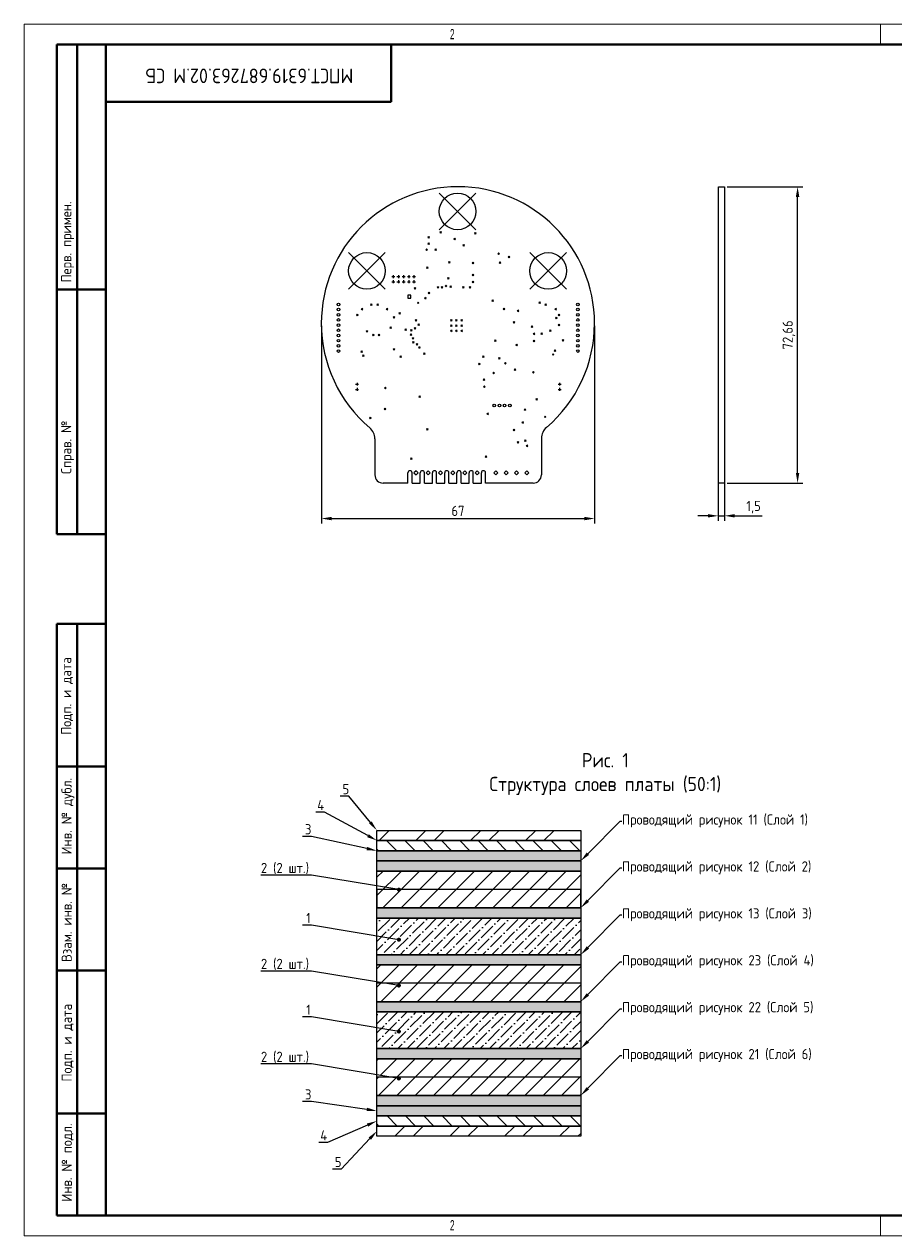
# Model space of a CAD drawing. Extents: x 225 to 645, y -167 to 130.
# Drawn here: x 225.2 to 439, y -166.8 to 130.2 of the extents above; entities that cross this region are included whole.
import ezdxf
from ezdxf import colors
from ezdxf.entities.mleader import LeaderData, LeaderLine
from ezdxf.math import Vec2, Vec3

# ---------------------------------------------------------------- set-up
doc = ezdxf.new("R2010")
doc.units = 0
doc.layers.get('0').update_dxf_attribs({"linetype": 'CONTINUOUS'})
doc.layers.get('Defpoints').update_dxf_attribs({"linetype": 'CONTINUOUS'})
doc.layers.add('BLACK', color=7, linetype='CONTINUOUS')
doc.layers.add('ОСНОВНОЙ', color=7, linetype='CONTINUOUS', lineweight=25)
doc.styles.add('SLDTEXTSTYLE2', font='TXT', dxfattribs={"width": 0.605})
doc.styles.add('СПДС', font='isocpeur.ttf', dxfattribs={"width": 0.9})
doc.dimstyles.new('ISO-25', dxfattribs={"dimtxt": 2.5, "dimasz": 2.5, "dimexe": 1.25, "dimexo": 0.625, "dimtad": 1, "dimtxsty": 'Standard', "dimcen": 2.5, "dimadec": 0, "dimazin": 0, "dimtfac": 1, "dimtmove": 0, "dimatfit": 3, "dimfxl": 1, "dimarcsym": 0})
pattern_1 = [(315, (-77.4648, -131.8693), (2.245064, 2.245064), [])]

# ---------------------------------------------------------------- blocks, each defined once
blk = doc.blocks.new('_Dot')
at = {"color": 0, "linetype": 'ByBlock', "lineweight": -2}
blk.add_line((-0.5, 0), (-1, 0), dxfattribs=at)
at = {"color": 0, "linetype": 'ByBlock', "const_width": 0.5}
blk.add_lwpolyline([(-0.25, 0, 1), (0.25, 0, 1)], format="xyb", close=True, dxfattribs=at)
blk = doc.blocks.new('*D1')
at = {"color": 0, "linetype": 'Continuous', "lineweight": -2, "transparency": 16777216}
for p, q in [((395.46, 21.21), (395.46, 8.44)), ((396.96, 21.21), (396.96, 8.44)), ((392.96, 9.69), (390.46, 9.69)), ((395.46, 9.69), (396.96, 9.69)), ((399.46, 9.69), (406.25, 9.69))]:
    blk.add_line(p, q, dxfattribs=at)
at = {"color": 0, "linetype": 'Continuous', "transparency": 16777216}
for points in [[(392.96, 10.11), (392.96, 9.28), (395.46, 9.69)], [(399.46, 10.11), (399.46, 9.28), (396.96, 9.69)]]:
    blk.add_solid(points, dxfattribs=at)
at = {"layer": 'Defpoints', "color": 0, "linetype": 'Continuous', "transparency": 16777216}
for p in [(395.46, 21.84), (396.96, 21.84), (396.96, 9.69)]:
    blk.add_point(p, dxfattribs=at)
at = {"color": 0, "linetype": 'Continuous', "transparency": 16777216, "insert": (404.11, 11.82), "char_height": 2.5, "attachment_point": 5, "style": 'СПДС'}
blk.add_mtext('1,5', dxfattribs=at)
blk = doc.blocks.new('*D2')
at = {"color": 0, "linetype": 'Continuous', "lineweight": -2, "transparency": 16777216}
for p, q in [((397.59, 90.37), (416.15, 90.37)), ((414.9, 20.21), (414.9, 87.87)), ((397.59, 17.71), (416.15, 17.71))]:
    blk.add_line(p, q, dxfattribs=at)
at = {"color": 0, "linetype": 'Continuous', "transparency": 16777216}
for points in [[(414.48, 87.87), (415.32, 87.87), (414.9, 90.37)], [(414.48, 20.21), (415.32, 20.21), (414.9, 17.71)]]:
    blk.add_solid(points, dxfattribs=at)
at = {"layer": 'Defpoints', "color": 0, "linetype": 'Continuous', "transparency": 16777216}
for p in [(396.96, 90.37), (414.9, 90.37), (396.96, 17.71)]:
    blk.add_point(p, dxfattribs=at)
at = {"color": 0, "linetype": 'Continuous', "transparency": 16777216, "insert": (412.77, 54.04), "char_height": 2.5, "attachment_point": 5, "rotation": 90, "style": 'СПДС'}
blk.add_mtext('72,66', dxfattribs=at)
blk = doc.blocks.new('*D3')
at = {"color": 0, "linetype": 'Continuous', "lineweight": -2, "transparency": 16777216}
for p, q in [((298.1, 56.24), (298.1, 7.77)), ((365.1, 56.24), (365.1, 7.77)), ((300.6, 9.02), (362.6, 9.02))]:
    blk.add_line(p, q, dxfattribs=at)
at = {"color": 0, "linetype": 'Continuous', "transparency": 16777216}
for points in [[(300.6, 9.44), (300.6, 8.6), (298.1, 9.02)], [(362.6, 9.44), (362.6, 8.6), (365.1, 9.02)]]:
    blk.add_solid(points, dxfattribs=at)
at = {"layer": 'Defpoints', "color": 0, "linetype": 'Continuous', "transparency": 16777216}
for p in [(298.1, 56.87), (365.1, 56.87), (365.1, 9.02)]:
    blk.add_point(p, dxfattribs=at)
at = {"color": 0, "linetype": 'Continuous', "transparency": 16777216, "insert": (331.6, 10.9), "char_height": 2.5, "attachment_point": 5, "style": 'СПДС'}
blk.add_mtext('67', dxfattribs=at)

msp = doc.modelspace()

# ---------------------------------------------------------------- hatches: boundary and pattern name
at = {"linetype": 'Continuous'}
h = msp.add_hatch(dxfattribs=at)
h.set_pattern_fill('ANSI32', color=256)
h.set_pattern_definition([(45, (-77.465, -131.869), (-6.7352, 6.7352), []), (45, (-72.975, -131.869), (-6.7352, 6.7352), [])])
h.paths.add_polyline_path([(361.716, -67.411), (311.716, -67.411), (311.716, -69.911), (361.716, -69.911)])
h.paths.add_polyline_path([(361.716, -139.911), (311.716, -139.911), (311.716, -142.411), (361.716, -142.411)])
h = msp.add_hatch(dxfattribs=at)
h.set_pattern_fill('ANSI31', color=256, angle=270)
h.set_pattern_definition(pattern_1)
h.paths.add_polyline_path([(361.716, -69.911), (311.716, -69.911), (311.716, -72.411), (361.716, -72.411)])
h = msp.add_hatch(dxfattribs=at)
h.set_pattern_fill('AR-CONC', color=256, scale=0.01, angle=270)
h.set_pattern_definition([(320, (-77.4648, -131.8693), (-0.159391, -1.8218467), [0.1905, -2.0955]), (265, (-77.4648, -131.8693), (1.9105685, 0.352434), [0.1524, -1.676406]), (10.45144, (-77.4781, -132.0211), (1.7511775, -1.4694125), [0.1619, -1.7809024]), (316.1842, (-76.9568, -131.8693), (-0.420423, -2.71079), [0.28575, -3.14325]), (6.63556, (-76.9918, -132.0952), (2.474261, -2.374041), [0.24285, -2.671356]), (261.18415, (-76.9568, -131.8693), (2.474261, -2.374041), [0.2286, -2.514597]), (291, (-77.0838, -132.1233), (-1.022652, -1.516144), [0.1905, -2.0955]), (236, (-77.0838, -132.1233), (1.84188, -0.61802), [0.1524, -1.6764]), (341.45144, (-77.169, -132.2496), (0.819228, -2.134164), [0.1619, -1.780899]), (307.5, (-77.4648, -131.8693), (0.8455504, -0.030886), [0, -1.65608, 0, -1.7018, 0, -1.68275]), (277.5, (-77.4648, -131.8693), (1.0018057, -0.6681966), [0, -0.97028, 0, -1.61798, 0, -0.64135]), (237.5, (-77.4648, -131.30285), (-0.0572874, -1.355906), [0, -0.635, 0, -1.9812, 0, -2.6289]), (227.5, (-77.4648, -131.0489), (0.254265, -1.4812918), [0, -0.8255, 0, -1.31572, 0, -1.8669])])
h.paths.add_polyline_path([(311.716, -134.911), (311.716, -137.411), (361.716, -137.411), (361.716, -134.911)])
h.paths.add_polyline_path([(311.716, -72.411), (311.716, -74.911), (361.716, -74.911), (361.716, -72.411)])
h = msp.add_hatch(color=256, dxfattribs=at)
h.dxf.hatch_style = 1
h.paths.add_polyline_path([(361.716, -74.911), (311.716, -74.911), (311.716, -77.411), (361.716, -77.411)])
h.paths.add_polyline_path([(361.716, -86.411), (311.716, -86.411), (311.716, -88.911), (361.716, -88.911)])
h.paths.add_polyline_path([(361.716, -97.911), (311.716, -97.911), (311.716, -100.411), (361.716, -100.411)])
h.paths.add_polyline_path([(361.716, -109.411), (311.716, -109.411), (311.716, -111.911), (361.716, -111.911)])
h.paths.add_polyline_path([(361.716, -120.911), (311.716, -120.911), (311.716, -123.411), (361.716, -123.411)])
h.paths.add_polyline_path([(361.716, -132.411), (311.716, -132.411), (311.716, -134.911), (361.716, -134.911)])
h = msp.add_hatch(dxfattribs=at)
h.set_pattern_fill('ANSI31', color=256)
h.paths.add_polyline_path([(361.716, -77.411), (311.716, -77.411), (311.716, -81.911), (361.716, -81.911)])
h.paths.add_polyline_path([(361.716, -81.911), (311.716, -81.911), (311.716, -86.411), (361.716, -86.411)])
h.paths.add_polyline_path([(361.716, -100.411), (311.716, -100.411), (311.716, -104.562), (313.82, -104.911), (361.716, -104.911)])
h.paths.add_polyline_path([(361.716, -104.911), (313.82, -104.911), (311.716, -104.911), (311.716, -109.411), (361.716, -109.411)])
h.paths.add_polyline_path([(361.716, -123.411), (311.716, -123.411), (311.716, -127.341), (315.149, -127.911), (361.716, -127.911)])
h.paths.add_polyline_path([(361.716, -127.911), (315.149, -127.911), (311.716, -127.911), (311.716, -132.411), (361.716, -132.411)])
h = msp.add_hatch(dxfattribs=at)
h.set_pattern_fill('ANSI36', color=256, scale=0.5)
h.paths.add_polyline_path([(361.716, -88.911), (311.716, -88.911), (311.716, -97.911), (361.716, -97.911)])
h.paths.add_polyline_path([(361.716, -111.911), (311.716, -111.911), (311.716, -120.911), (361.716, -120.911)])
h = msp.add_hatch(dxfattribs=at)
h.set_pattern_fill('ANSI31', color=256, angle=270)
h.set_pattern_definition(pattern_1)
h.paths.add_polyline_path([(311.716, -137.411), (311.716, -139.911), (361.716, -139.911), (361.716, -137.411)])

# ---------------------------------------------------------------- linework, layer by layer
at = {"color": 7, "linetype": 'Continuous', "lineweight": 18}
for p, q in [((225.233, 130.201), (645.233, 130.201)), ((225.233, 130.201), (225.233, -166.799)), ((225.233, -166.799), (645.233, -166.799))]:
    msp.add_line(p, q, dxfattribs=at)
at = {"color": 7, "linetype": 'Continuous', "lineweight": 50}
for p, q in [((233.233, 5.201), (233.233, 125.201)), ((245.233, 125.201), (233.233, 125.201)), ((233.233, 5.201), (233.233, 125.201)), ((238.233, 5.201), (238.233, 125.201)), ((238.233, 5.201), (238.233, 125.201)), ((245.233, 125.201), (245.233, -161.799)), ((640.233, 125.201), (245.233, 125.201)), ((245.233, 125.201), (245.233, -161.799)), ((315.233, 111.201), (315.233, 125.201)), ((245.233, 111.201), (315.233, 111.201)), ((233.233, 65.201), (245.233, 65.201)), ((233.233, 5.201), (245.233, 5.201)), ((233.233, -161.799), (233.233, -16.799)), ((233.233, -16.799), (245.233, -16.799)), ((238.233, -161.799), (238.233, -16.799)), ((245.233, -51.799), (233.233, -51.799)), ((245.233, -76.799), (233.233, -76.799)), ((245.233, -101.799), (233.233, -101.799)), ((233.233, -136.799), (245.233, -136.799)), ((233.233, -161.799), (245.233, -161.799)), ((245.233, -161.799), (640.233, -161.799))]:
    msp.add_line(p, q, dxfattribs=at)
at = {"color": 7, "linetype": 'Continuous', "lineweight": 25}
msp.add_line((245.233, 65.201), (233.233, 65.201), dxfattribs=at)
at = {"linetype": 'Continuous'}
for points in [[(395.464, 90.367), (396.964, 90.367), (396.964, 17.705), (395.464, 17.705)], [(311.716, -67.411), (361.716, -67.411), (361.716, -142.411), (311.716, -142.411)], [(311.716, -67.411), (361.716, -67.411), (361.716, -69.911), (311.716, -69.911)], [(311.716, -69.911), (361.716, -69.911), (361.716, -72.411), (311.716, -72.411)], [(311.716, -72.411), (361.716, -72.411), (361.716, -74.911), (311.716, -74.911)], [(311.716, -74.911), (361.716, -74.911), (361.716, -77.411), (311.716, -77.411)], [(311.716, -77.411), (361.716, -77.411), (361.716, -86.411), (311.716, -86.411)], [(311.716, -86.411), (361.716, -86.411), (361.716, -81.911), (311.716, -81.911)], [(311.716, -86.411), (361.716, -86.411), (361.716, -88.911), (311.716, -88.911)], [(311.716, -88.911), (361.716, -88.911), (361.716, -97.911), (311.716, -97.911)], [(311.716, -97.911), (361.716, -97.911), (361.716, -100.411), (311.716, -100.411)], [(311.716, -100.411), (361.716, -100.411), (361.716, -109.411), (311.716, -109.411)], [(311.716, -100.411), (361.716, -100.411), (361.716, -104.911), (311.716, -104.911)], [(311.716, -109.411), (361.716, -109.411), (361.716, -111.911), (311.716, -111.911)], [(311.716, -111.911), (361.716, -111.911), (361.716, -120.911), (311.716, -120.911)], [(311.716, -120.911), (361.716, -120.911), (361.716, -123.411), (311.716, -123.411)], [(311.716, -123.411), (361.716, -123.411), (361.716, -132.411), (311.716, -132.411)], [(311.716, -123.411), (361.716, -123.411), (361.716, -127.911), (311.716, -127.911)], [(311.716, -132.411), (361.716, -132.411), (361.716, -134.911), (311.716, -134.911)], [(311.716, -134.911), (361.716, -134.911), (361.716, -137.411), (311.716, -137.411)], [(311.716, -137.411), (361.716, -137.411), (361.716, -139.911), (311.716, -139.911)], [(311.716, -139.911), (361.716, -139.911), (361.716, -142.411), (311.716, -142.411)]]:
    msp.add_lwpolyline(points, close=True, dxfattribs=at)
at = {"layer": 'BLACK', "linetype": 'Continuous'}
for p, q in [((327.013, 88.823), (336.013, 79.823)), ((336.013, 88.823), (327.013, 79.823)), ((324.196, 78.141), (324.596, 77.741)), ((324.596, 78.141), (324.196, 77.741)), ((327.196, 79.391), (327.596, 78.991)), ((327.596, 79.391), (327.196, 78.991)), ((330.581, 77.776), (330.981, 77.376)), ((330.981, 77.776), (330.581, 77.376)), ((335.696, 79.141), (336.096, 78.741)), ((336.096, 79.141), (335.696, 78.741)), ((323.696, 75.141), (324.096, 74.741)), ((324.096, 75.141), (323.696, 74.741)), ((324.196, 76.641), (324.596, 76.241)), ((324.596, 76.641), (324.196, 76.241)), ((325.921, 75.123), (326.321, 74.723)), ((326.321, 75.123), (325.921, 74.723)), ((332.811, 76.198), (333.211, 75.798)), ((333.211, 76.198), (332.811, 75.798)), ((304.788, 74.218), (313.788, 65.218)), ((313.788, 74.218), (304.788, 65.218)), ((329.266, 72.007), (329.666, 71.607)), ((329.666, 72.007), (329.266, 71.607)), ((335.108, 71.879), (335.508, 71.479)), ((335.508, 71.879), (335.108, 71.479)), ((341.346, 74.141), (341.746, 73.741)), ((341.746, 74.141), (341.346, 73.741)), ((341.746, 71.941), (342.146, 71.541)), ((342.146, 71.941), (341.746, 71.541)), ((343.946, 73.341), (344.346, 72.941)), ((344.346, 73.341), (343.946, 72.941)), ((349.238, 74.218), (358.238, 65.218)), ((358.238, 74.218), (349.238, 65.218)), ((315.386, 68.341), (316.086, 68.341)), ((315.736, 68.691), (315.736, 67.991)), ((316.656, 68.341), (317.356, 68.341)), ((317.006, 68.691), (317.006, 67.991)), ((317.926, 68.341), (318.626, 68.341)), ((318.276, 68.691), (318.276, 67.991)), ((319.196, 68.341), (319.896, 68.341)), ((319.546, 68.691), (319.546, 67.991)), ((320.466, 68.341), (321.166, 68.341)), ((320.816, 68.691), (320.816, 67.991)), ((323.932, 70.737), (324.332, 70.337)), ((324.332, 70.737), (323.932, 70.337)), ((335.108, 68.959), (335.508, 68.559)), ((335.508, 68.959), (335.108, 68.559)), ((315.386, 67.071), (316.086, 67.071)), ((315.736, 67.421), (315.736, 66.721)), ((316.656, 67.071), (317.356, 67.071)), ((317.006, 67.421), (317.006, 66.721)), ((317.926, 67.071), (318.626, 67.071)), ((318.276, 67.421), (318.276, 66.721)), ((319.196, 67.071), (319.896, 67.071)), ((319.546, 67.421), (319.546, 66.721)), ((320.466, 67.071), (321.166, 67.071)), ((320.816, 67.421), (320.816, 66.721)), ((320.884, 65.657), (321.284, 65.257)), ((321.284, 65.657), (320.884, 65.257)), ((326.472, 65.911), (326.872, 65.511)), ((326.872, 65.911), (326.472, 65.511)), ((327.488, 65.911), (327.888, 65.511)), ((327.888, 65.911), (327.488, 65.511)), ((328.437, 66.228), (328.837, 65.828)), ((328.837, 66.228), (328.437, 65.828)), ((329.012, 68.121), (329.412, 67.721)), ((329.412, 68.121), (329.012, 67.721)), ((329.647, 66.038), (330.047, 65.638)), ((330.047, 66.038), (329.647, 65.638)), ((332.695, 65.911), (333.095, 65.511)), ((333.095, 65.911), (332.695, 65.511)), ((334.346, 65.911), (334.746, 65.511)), ((334.746, 65.911), (334.346, 65.511)), ((335.108, 67.181), (335.508, 66.781)), ((335.508, 67.181), (335.108, 66.781)), ((320.041, 63.779), (319.334, 63.779)), ((319.334, 63.779), (319.334, 63.072)), ((319.334, 63.072), (320.041, 63.072)), ((320.041, 63.072), (320.041, 63.779)), ((323.385, 63.244), (323.785, 62.844)), ((323.785, 63.244), (323.385, 62.844)), ((324.313, 64.514), (324.713, 64.114)), ((324.713, 64.514), (324.313, 64.114)), ((339.934, 62.609), (340.334, 62.209)), ((340.334, 62.609), (339.934, 62.209)), ((307.859, 60.554), (308.259, 60.154)), ((308.259, 60.554), (307.859, 60.154)), ((310.196, 61.641), (310.596, 61.241)), ((310.596, 61.641), (310.196, 61.241)), ((311.696, 61.641), (312.096, 61.241)), ((312.096, 61.641), (311.696, 61.241)), ((314.034, 60.554), (314.434, 60.154)), ((314.434, 60.554), (314.034, 60.154)), ((317.146, 59.541), (317.546, 59.141)), ((317.546, 59.541), (317.146, 59.141)), ((321.646, 62.101), (322.046, 61.701)), ((322.046, 62.101), (321.646, 61.701)), ((342.728, 60.577), (343.128, 60.177)), ((343.128, 60.577), (342.728, 60.177)), ((346.146, 60.141), (346.546, 59.741)), ((346.546, 60.141), (346.146, 59.741)), ((351.446, 62.141), (351.846, 61.741)), ((351.846, 62.141), (351.446, 61.741)), ((352.946, 61.641), (353.346, 61.241)), ((353.346, 61.641), (352.946, 61.241)), ((355.359, 60.554), (355.759, 60.154)), ((355.759, 60.554), (355.359, 60.154)), ((306.696, 59.141), (307.096, 58.741)), ((307.096, 59.141), (306.696, 58.741)), ((315.746, 58.541), (316.146, 58.141)), ((316.146, 58.541), (315.746, 58.141)), ((321.138, 57.783), (321.538, 57.383)), ((321.538, 57.783), (321.138, 57.383)), ((321.773, 56.767), (322.173, 56.367)), ((322.173, 56.767), (321.773, 56.367)), ((329.774, 57.783), (330.174, 57.383)), ((330.174, 57.783), (329.774, 57.383)), ((329.774, 56.513), (330.174, 56.113)), ((330.174, 56.513), (329.774, 56.113)), ((331.044, 57.783), (331.444, 57.383)), ((331.444, 57.783), (331.044, 57.383)), ((331.044, 56.513), (331.444, 56.113)), ((331.444, 56.513), (331.044, 56.113)), ((332.314, 57.783), (332.714, 57.383)), ((332.714, 57.783), (332.314, 57.383)), ((332.314, 56.513), (332.714, 56.113)), ((332.714, 56.513), (332.314, 56.113)), ((345.146, 57.341), (345.546, 56.941)), ((345.546, 57.341), (345.146, 56.941)), ((355.533, 58.393), (355.933, 57.993)), ((355.933, 58.393), (355.533, 57.993)), ((356.196, 59.141), (356.596, 58.741)), ((356.596, 59.141), (356.196, 58.741)), ((356.196, 56.641), (356.596, 56.241)), ((356.596, 56.641), (356.196, 56.241)), ((309.061, 55.141), (309.461, 54.741)), ((309.461, 55.141), (309.061, 54.741)), ((310.646, 54.241), (311.046, 53.841)), ((311.046, 54.241), (310.646, 53.841)), ((312.009, 54.204), (312.409, 53.804)), ((312.409, 54.204), (312.009, 53.804)), ((314.876, 56.011), (315.276, 55.611)), ((315.276, 56.011), (314.876, 55.611)), ((318.546, 55.541), (318.946, 55.141)), ((318.946, 55.541), (318.546, 55.141)), ((319.879, 54.269), (320.279, 53.869)), ((320.279, 54.269), (319.879, 53.869)), ((319.946, 55.341), (320.346, 54.941)), ((320.346, 55.341), (319.946, 54.941)), ((320.839, 55.833), (321.239, 55.433)), ((321.239, 55.833), (320.839, 55.433)), ((329.774, 55.243), (330.174, 54.843)), ((330.174, 55.243), (329.774, 54.843)), ((331.044, 55.243), (331.444, 54.843)), ((331.444, 55.243), (331.044, 54.843)), ((332.314, 55.243), (332.714, 54.843)), ((332.714, 55.243), (332.314, 54.843)), ((349.586, 56.259), (349.986, 55.859)), ((349.986, 56.259), (349.586, 55.859)), ((350.084, 54.504), (350.484, 54.104)), ((350.484, 54.504), (350.084, 54.104)), ((351.915, 54.549), (352.315, 54.149)), ((352.315, 54.549), (351.915, 54.149)), ((354.081, 55.256), (354.481, 54.856)), ((354.481, 55.256), (354.081, 54.856)), ((315.677, 50.671), (316.077, 50.271)), ((316.077, 50.671), (315.677, 50.271)), ((320.342, 53.382), (320.742, 52.982)), ((320.742, 53.382), (320.342, 52.982)), ((320.452, 52.389), (320.852, 51.989)), ((320.852, 52.389), (320.452, 51.989)), ((321.346, 51.941), (321.746, 51.541)), ((321.746, 51.941), (321.346, 51.541)), ((321.96, 51.151), (322.36, 50.751)), ((322.36, 51.151), (321.96, 50.751)), ((340.571, 52.854), (340.971, 52.454)), ((340.971, 52.854), (340.571, 52.454)), ((345.811, 51.756), (346.211, 51.356)), ((346.211, 51.756), (345.811, 51.356)), ((350.084, 52.779), (350.484, 52.379)), ((350.484, 52.779), (350.084, 52.379)), ((357.196, 52.891), (357.596, 52.491)), ((357.596, 52.891), (357.196, 52.491)), ((307.791, 50.141), (308.191, 49.741)), ((308.191, 50.141), (307.791, 49.741)), ((308.196, 49.141), (308.596, 48.741)), ((308.596, 49.141), (308.196, 48.741)), ((317.328, 48.893), (317.728, 48.493)), ((317.728, 48.893), (317.328, 48.493)), ((323.17, 49.655), (323.57, 49.255)), ((323.57, 49.655), (323.17, 49.255)), ((337.648, 48.893), (338.048, 48.493)), ((338.048, 48.893), (337.648, 48.493)), ((341.585, 48.512), (341.985, 48.112)), ((341.985, 48.512), (341.585, 48.112)), ((354.754, 49.434), (355.154, 49.034)), ((355.154, 49.434), (354.754, 49.034)), ((355.196, 50.391), (355.596, 49.991)), ((355.596, 50.391), (355.196, 49.991)), ((336.632, 47.115), (337.032, 46.715)), ((337.032, 47.115), (336.632, 46.715)), ((340.123, 44.891), (340.523, 44.491)), ((340.523, 44.891), (340.123, 44.491)), ((342.982, 47.242), (343.382, 46.842)), ((343.382, 47.242), (342.982, 46.842)), ((345.361, 45.684), (345.761, 45.284)), ((345.761, 45.684), (345.361, 45.284)), ((349.856, 45.051), (350.256, 44.651)), ((350.256, 45.051), (349.856, 44.651)), ((306.51, 41.962), (307.21, 41.962)), ((306.86, 42.312), (306.86, 41.612)), ((337.809, 43.254), (338.209, 42.854)), ((338.209, 43.254), (337.809, 42.854)), ((356.183, 41.962), (356.883, 41.962)), ((356.533, 42.312), (356.533, 41.612)), ((306.51, 40.692), (307.21, 40.692)), ((306.86, 41.042), (306.86, 40.342)), ((313.552, 41.239), (313.952, 40.839)), ((313.952, 41.239), (313.552, 40.839)), ((322.027, 39.114), (322.427, 38.714)), ((322.427, 39.114), (322.027, 38.714)), ((337.834, 41.529), (338.234, 41.129)), ((338.234, 41.529), (337.834, 41.129)), ((356.183, 40.692), (356.883, 40.692)), ((356.533, 41.042), (356.533, 40.342)), ((313.518, 36.069), (313.918, 35.669)), ((313.918, 36.069), (313.518, 35.669)), ((347.808, 35.939), (348.208, 35.539)), ((348.208, 35.939), (347.808, 35.539)), ((350.729, 38.479), (351.129, 38.079)), ((351.129, 38.479), (350.729, 38.079)), ((309.946, 33.891), (310.346, 33.491)), ((310.346, 33.891), (309.946, 33.491)), ((338.696, 34.891), (339.096, 34.491)), ((339.096, 34.891), (338.696, 34.491)), ((347.3, 32.764), (347.7, 32.364)), ((347.7, 32.764), (347.3, 32.364)), ((352.796, 34.161), (353.196, 33.761)), ((353.196, 34.161), (352.796, 33.761)), ((323.932, 31.113), (324.332, 30.713)), ((324.332, 31.113), (323.932, 30.713)), ((345.167, 30.913), (345.567, 30.513)), ((345.567, 30.913), (345.167, 30.513)), ((311.236, 28.585), (311.236, 19.737)), ((346.157, 27.938), (346.557, 27.538)), ((346.557, 27.938), (346.157, 27.538)), ((347.941, 28.351), (348.341, 27.951)), ((348.341, 28.351), (347.941, 27.951)), ((348.316, 27.049), (348.716, 26.649)), ((348.716, 27.049), (348.316, 26.649)), ((352.073, 28.687), (352.073, 19.737)), ((319.946, 23.891), (320.346, 23.491)), ((320.346, 23.891), (319.946, 23.491)), ((338.283, 24.382), (338.683, 23.982)), ((338.683, 24.382), (338.283, 23.982)), ((319.354, 17.705), (319.354, 20.245)), ((320.37, 17.705), (320.37, 20.245)), ((321.324, 20.745), (320.824, 20.245)), ((320.824, 20.245), (321.324, 19.745)), ((321.824, 20.245), (321.324, 20.745)), ((321.324, 19.745), (321.824, 20.245)), ((322.354, 17.705), (322.354, 20.245)), ((323.37, 17.705), (323.37, 20.245)), ((324.324, 20.745), (323.824, 20.245)), ((323.824, 20.245), (324.324, 19.745)), ((324.824, 20.245), (324.324, 20.745)), ((324.324, 19.745), (324.824, 20.245)), ((325.354, 17.705), (325.354, 20.245)), ((326.37, 17.705), (326.37, 20.245)), ((327.324, 20.745), (326.824, 20.245)), ((326.824, 20.245), (327.324, 19.745)), ((327.824, 20.245), (327.324, 20.745)), ((327.324, 19.745), (327.824, 20.245)), ((328.354, 17.705), (328.354, 20.245)), ((329.37, 17.705), (329.37, 20.245)), ((330.324, 20.745), (329.824, 20.245)), ((329.824, 20.245), (330.324, 19.745)), ((330.824, 20.245), (330.324, 20.745)), ((330.324, 19.745), (330.824, 20.245)), ((331.354, 17.705), (331.354, 20.245)), ((332.37, 17.705), (332.37, 20.245)), ((333.324, 20.745), (332.824, 20.245)), ((332.824, 20.245), (333.324, 19.745)), ((333.824, 20.245), (333.324, 20.745)), ((333.324, 19.745), (333.824, 20.245)), ((334.354, 17.705), (334.354, 20.245)), ((335.37, 17.705), (335.37, 20.245)), ((336.324, 20.745), (335.824, 20.245)), ((335.824, 20.245), (336.324, 19.745)), ((336.824, 20.245), (336.324, 20.745)), ((336.324, 19.745), (336.824, 20.245)), ((337.354, 17.705), (337.354, 20.245)), ((338.37, 17.705), (338.37, 20.245)), ((340.896, 20.745), (340.396, 20.245)), ((340.396, 20.245), (340.896, 19.745)), ((341.396, 20.245), (340.896, 20.745)), ((340.896, 19.745), (341.396, 20.245)), ((343.436, 20.745), (342.936, 20.245)), ((342.936, 20.245), (343.436, 19.745)), ((343.936, 20.245), (343.436, 20.745)), ((343.436, 19.745), (343.936, 20.245)), ((345.976, 20.745), (345.476, 20.245)), ((345.476, 20.245), (345.976, 19.745)), ((346.476, 20.245), (345.976, 20.745)), ((345.976, 19.745), (346.476, 20.245)), ((348.516, 20.745), (348.016, 20.245)), ((348.016, 20.245), (348.516, 19.745)), ((349.016, 20.245), (348.516, 20.745)), ((348.516, 19.745), (349.016, 20.245)), ((319.354, 17.705), (313.268, 17.705)), ((320.37, 17.705), (322.354, 17.705)), ((323.37, 17.705), (325.354, 17.705)), ((326.37, 17.705), (328.354, 17.705)), ((329.37, 17.705), (331.354, 17.705)), ((332.37, 17.705), (334.354, 17.705)), ((335.37, 17.705), (337.354, 17.705)), ((350.041, 17.705), (338.37, 17.705))]:
    msp.add_line(p, q, dxfattribs=at)
at = {"layer": 'BLACK'}
for centre, radius in [((331.513, 84.323), 4.5), ((309.288, 69.718), 4.5), ((353.738, 69.718), 4.5), ((302.288, 61.52), 0.325), ((302.288, 60.25), 0.325), ((361.042, 61.52), 0.325), ((361.042, 60.25), 0.325), ((302.288, 58.98), 0.325), ((302.288, 57.71), 0.325), ((302.288, 56.44), 0.325), ((361.042, 58.98), 0.325), ((361.042, 57.71), 0.325), ((361.042, 56.44), 0.325), ((302.288, 55.17), 0.325), ((302.288, 53.9), 0.325), ((361.042, 55.17), 0.325), ((361.042, 53.9), 0.325), ((302.288, 52.63), 0.325), ((302.288, 51.36), 0.325), ((361.042, 52.63), 0.325), ((361.042, 51.36), 0.325), ((302.288, 50.09), 0.325), ((361.042, 50.09), 0.325), ((340.515, 36.755), 0.325), ((341.785, 36.755), 0.325), ((343.055, 36.755), 0.325), ((344.325, 36.755), 0.325)]:
    msp.add_circle(centre, radius, dxfattribs=at)
for centre, radius, start, end in [((331.597, 56.867), 33.5, 0, 180), ((331.597, 56.867), 33.5, 179.99999, 229.84464), ((331.597, 56.867), 33.5, 310.39296, 359.99997), ((307.731, 28.586), 3.505, 359.97553, 49.78952), ((355.574, 28.687), 3.501, 130.39495, 179.99843), ((313.268, 19.737), 2.032, 179.99718, 270.00166), ((319.862, 20.245), 0.508, 0, 180), ((322.862, 20.245), 0.508, 0, 180), ((325.862, 20.245), 0.508, 0, 180), ((328.862, 20.245), 0.508, 0, 180), ((331.862, 20.245), 0.508, 0, 180), ((334.862, 20.245), 0.508, 0, 180), ((337.862, 20.245), 0.508, 0, 180), ((350.041, 19.737), 2.032, 270.00313, 359.99718)]:
    msp.add_arc(centre, radius, start, end, dxfattribs=at)
at = {"layer": 'ОСНОВНОЙ', "linetype": 'Continuous', "lineweight": 18}
for p, q in [((435.233, 125.201), (435.233, 130.201)), ((245.233, -161.799), (245.233, 125.201)), ((245.233, 125.201), (640.233, 125.201)), ((245.232, -18.299), (245.234, -18.299)), ((640.233, -161.799), (245.233, -161.799)), ((435.233, -161.799), (435.233, -166.799))]:
    msp.add_line(p, q, dxfattribs=at)

# ---------------------------------------------------------------- texts
at = {"color": 7, "linetype": 'Continuous', "lineweight": 0, "char_height": 2.5, "attachment_point": 2, "style": 'СПДС'}
for s, insert, rotation in [('{\\H1.42857x;МПСТ.6319.687263.02.М СБ}', (280.456, 115.757), 180), ('Перв. примен.', (234.301, 76.83), 90), ('Справ. №', (234.29, 26.482), 90), ('Подп. и дата', (234.287, -34.486), 90), ('Инв. № дубл.', (234.378, -63.938), 90), ('Взам. инв. №', (234.407, -89.977), 90), ('Подп. и дата', (234.429, -119.475), 90), ('Инв. № подл.', (234.43, -148.835), 90)]:
    msp.add_mtext(s, dxfattribs=dict(at, insert=insert, rotation=rotation))
at = {"linetype": 'Continuous', "insert": (339.328, -48.47), "char_height": 3.5, "attachment_point": 1, "style": 'СПДС'}
msp.add_mtext('\\pxqc;Рис. 1\\PСтруктура слоев платы (50:1)', dxfattribs=at)
at = {"layer": 'ОСНОВНОЙ', "char_height": 2.5, "attachment_point": 2, "style": 'SLDTEXTSTYLE2'}
for insert in [(330.215, 129.024), (330.215, -162.976)]:
    msp.add_mtext('2', dxfattribs=dict(at, insert=insert))

# ---------------------------------------------------------------- dimensions: what is measured, and where the dimension line sits
at = {"linetype": 'Continuous'}
dim = msp.add_linear_dim(base=(414.898, 90.367), p1=(396.964, 17.705), p2=(396.964, 90.367), angle=90, dimstyle='ISO-25', override={"dimtxsty": 'СПДС'}, dxfattribs=at)
dim.commit()
dim.dimension.update_dxf_attribs({"geometry": '*D2', "text_midpoint": (412.773, 54.036)})
dim = msp.add_linear_dim(base=(365.097, 9.02), p1=(298.097, 56.867), p2=(365.097, 56.867), dimstyle='ISO-25', override={"dimtxsty": 'СПДС'}, dxfattribs=at)
dim.commit()
dim.dimension.update_dxf_attribs({"geometry": '*D3', "text_midpoint": (331.597, 10.895)})
dim = msp.add_linear_dim(base=(396.964, 9.692), p1=(395.464, 21.839), p2=(396.964, 21.839), dimstyle='ISO-25', override={"dimtxsty": 'СПДС'}, dxfattribs=at)
dim.commit()
dim.dimension.update_dxf_attribs({"geometry": '*D1', "text_midpoint": (404.107, 9.692), "dimtype": 160})

# ---------------------------------------------------------------- leaders
ml = msp.add_multileader_mtext('Standard')
ml.set_content('5', color=256, style='СПДС')
ml.set_leader_properties()
ml.build(insert=Vec2(0, 0))
ml.multileader.update_dxf_attribs({"text_right_attachment_type": 6, "dogleg_length": 0.36, "arrow_head_size": 2.5})
ctx = ml.context
ctx.base_point, ctx.char_height, ctx.arrow_head_size, ctx.landing_gap_size, ctx.plane_origin = Vec3(303.208, -57.307), 2.5, 2.5, 0.09, Vec3(311.716, -67.411)
ctx.right_attachment = 6
notes = []
notes.append((ctx, [(0, (1, 1, 0), (304.873, -59.057), (-1, 0), 0.36, [(0, [(311.716, -67.411)], 0, [])])]))
ctx.mtext.insert, ctx.mtext.flow_direction = Vec3(303.298, -56.057), 5
ml = msp.add_multileader_mtext('Standard')
ml.set_content('4', color=256, style='СПДС')
ml.set_leader_properties()
ml.build(insert=Vec2(0, 0))
ml.multileader.update_dxf_attribs({"text_right_attachment_type": 6, "dogleg_length": 0.36, "arrow_head_size": 2.5})
ctx = ml.context
ctx.base_point, ctx.char_height, ctx.arrow_head_size, ctx.landing_gap_size, ctx.plane_origin = Vec3(297.012, -61.191), 2.5, 2.5, 0.09, Vec3(311.716, -69.911)
ctx.right_attachment = 6
notes.append((ctx, [(0, (1, 1, 0), (298.902, -62.941), (-1, 0), 0.36, [(0, [(311.716, -69.911)], 0, [])])]))
ctx.mtext.insert, ctx.mtext.flow_direction = Vec3(297.102, -59.941), 5
ml = msp.add_multileader_mtext('Standard')
ml.set_content('Проводящий рисунок 11 (Слой 1)', color=256, style='СПДС')
ml.set_leader_properties()
ml.build(insert=Vec2(0, 0))
ml.multileader.update_dxf_attribs({"text_right_attachment_type": 6, "dogleg_length": 0.36, "arrow_head_size": 2.5})
ctx = ml.context
ctx.base_point, ctx.char_height, ctx.arrow_head_size, ctx.landing_gap_size, ctx.plane_origin = Vec3(371.766, -65.136), 2.5, 2.5, 0.09, Vec3(361.716, -74.911)
ctx.right_attachment = 6
notes.append((ctx, [(0, (1, 1, 0), (371.406, -65.136), (1, 0), 0.36, [(0, [(361.716, -74.911)], 0, [])])]))
ctx.mtext.insert, ctx.mtext.flow_direction = Vec3(371.856, -63.511), 5
ml = msp.add_multileader_mtext('Standard')
ml.set_content('3', color=256, style='СПДС')
ml.set_leader_properties()
ml.build(insert=Vec2(0, 0))
ml.multileader.update_dxf_attribs({"text_right_attachment_type": 6, "dogleg_length": 0.36, "arrow_head_size": 2.5})
ctx = ml.context
ctx.base_point, ctx.char_height, ctx.arrow_head_size, ctx.landing_gap_size, ctx.plane_origin = Vec3(293.997, -67.138), 2.5, 2.5, 0.09, Vec3(311.716, -72.411)
ctx.right_attachment = 6
notes.append((ctx, [(0, (1, 1, 0), (295.662, -68.888), (-1, 0), 0.36, [(0, [(311.716, -72.411)], 0, [])])]))
ctx.mtext.insert, ctx.mtext.flow_direction = Vec3(294.087, -65.888), 5
ml = msp.add_multileader_mtext('Standard')
ml.set_content('2 (2 шт.)', color=256, style='СПДС')
ml.set_leader_properties()
ml.set_arrow_properties(name='DOT')
ml.build(insert=Vec2(0, 0))
ml.multileader.update_dxf_attribs({"text_right_attachment_type": 6, "dogleg_length": 0.36, "arrow_head_size": 1})
ctx = ml.context
ctx.base_point, ctx.char_height, ctx.arrow_head_size, ctx.landing_gap_size, ctx.plane_origin = Vec3(283.197, -76.763), 2.5, 1, 0.09, Vec3(311.716, -81.911)
ctx.right_attachment = 6
notes.append((ctx, [(0, (1, 1, 0), (295.662, -78.388), (-1, 0), 0.36, [(0, [(317.117, -81.951)], 0, [])])]))
ctx.mtext.insert, ctx.mtext.flow_direction = Vec3(283.287, -75.388), 5
ml = msp.add_multileader_mtext('Standard')
ml.set_content('Проводящий рисунок 12 (Слой 2)', color=256, style='СПДС')
ml.set_leader_properties()
ml.build(insert=Vec2(0, 0))
ml.multileader.update_dxf_attribs({"text_right_attachment_type": 6, "dogleg_length": 0.36, "arrow_head_size": 2.5})
ctx = ml.context
ctx.base_point, ctx.char_height, ctx.arrow_head_size, ctx.landing_gap_size, ctx.plane_origin = Vec3(371.766, -76.636), 2.5, 2.5, 0.09, Vec3(361.716, -86.411)
ctx.right_attachment = 6
notes.append((ctx, [(0, (1, 1, 0), (371.406, -76.636), (1, 0), 0.36, [(0, [(361.716, -86.411)], 0, [])])]))
ctx.mtext.insert, ctx.mtext.flow_direction = Vec3(371.856, -75.011), 5
ml = msp.add_multileader_mtext('Standard')
ml.set_content('1', color=256, style='СПДС')
ml.set_leader_properties()
ml.set_arrow_properties(name='DOT')
ml.build(insert=Vec2(0, 0))
ml.multileader.update_dxf_attribs({"text_right_attachment_type": 6, "dogleg_length": 0.36, "arrow_head_size": 1})
ctx = ml.context
ctx.base_point, ctx.char_height, ctx.arrow_head_size, ctx.landing_gap_size, ctx.plane_origin = Vec3(294.447, -88.903), 2.5, 1, 0.09, Vec3(311.716, -94.176)
ctx.right_attachment = 6
notes.append((ctx, [(0, (1, 1, 0), (295.662, -90.653), (-1, 0), 0.36, [(0, [(317.117, -94.216)], 0, [])])]))
ctx.mtext.insert, ctx.mtext.flow_direction = Vec3(294.379, -87.653), 5
ml = msp.add_multileader_mtext('Standard')
ml.set_content('Проводящий рисунок 13 (Слой 3)', color=256, style='СПДС')
ml.set_leader_properties()
ml.build(insert=Vec2(0, 0))
ml.multileader.update_dxf_attribs({"text_right_attachment_type": 6, "dogleg_length": 0.36, "arrow_head_size": 2.5})
ctx = ml.context
ctx.base_point, ctx.char_height, ctx.arrow_head_size, ctx.landing_gap_size, ctx.plane_origin = Vec3(371.766, -88.136), 2.5, 2.5, 0.09, Vec3(361.716, -97.911)
ctx.right_attachment = 6
notes.append((ctx, [(0, (1, 1, 0), (371.406, -88.136), (1, 0), 0.36, [(0, [(361.716, -97.911)], 0, [])])]))
ctx.mtext.insert, ctx.mtext.flow_direction = Vec3(371.856, -86.511), 5
ml = msp.add_multileader_mtext('Standard')
ml.set_content('Проводящий рисунок 23 (Слой 4)', color=256, style='СПДС')
ml.set_leader_properties()
ml.build(insert=Vec2(0, 0))
ml.multileader.update_dxf_attribs({"text_right_attachment_type": 6, "dogleg_length": 0.36, "arrow_head_size": 2.5})
ctx = ml.context
ctx.base_point, ctx.char_height, ctx.arrow_head_size, ctx.landing_gap_size, ctx.plane_origin = Vec3(371.766, -99.636), 2.5, 2.5, 0.09, Vec3(361.716, -109.411)
ctx.right_attachment = 6
notes.append((ctx, [(0, (1, 1, 0), (371.406, -99.636), (1, 0), 0.36, [(0, [(361.716, -109.411)], 0, [])])]))
ctx.mtext.insert, ctx.mtext.flow_direction = Vec3(371.856, -98.011), 5
ml = msp.add_multileader_mtext('Standard')
ml.set_content('2 (2 шт.)', color=256, style='СПДС')
ml.set_leader_properties()
ml.set_arrow_properties(name='DOT')
ml.build(insert=Vec2(0, 0))
ml.multileader.update_dxf_attribs({"text_right_attachment_type": 6, "dogleg_length": 0.36, "arrow_head_size": 1})
ctx = ml.context
ctx.base_point, ctx.char_height, ctx.arrow_head_size, ctx.landing_gap_size, ctx.plane_origin = Vec3(283.197, -100.271), 2.5, 1, 0.09, Vec3(311.716, -105.419)
ctx.right_attachment = 6
notes.append((ctx, [(0, (1, 1, 0), (295.662, -101.896), (-1, 0), 0.36, [(0, [(317.117, -105.459)], 0, [])])]))
ctx.mtext.insert, ctx.mtext.flow_direction = Vec3(283.287, -98.896), 5
ml = msp.add_multileader_mtext('Standard')
ml.set_content('Проводящий рисунок 22 (Слой 5)', color=256, style='СПДС')
ml.set_leader_properties()
ml.build(insert=Vec2(0, 0))
ml.multileader.update_dxf_attribs({"text_right_attachment_type": 6, "dogleg_length": 0.36, "arrow_head_size": 2.5})
ctx = ml.context
ctx.base_point, ctx.char_height, ctx.arrow_head_size, ctx.landing_gap_size, ctx.plane_origin = Vec3(371.766, -111.136), 2.5, 2.5, 0.09, Vec3(361.716, -120.911)
ctx.right_attachment = 6
notes.append((ctx, [(0, (1, 1, 0), (371.406, -111.136), (1, 0), 0.36, [(0, [(361.716, -120.911)], 0, [])])]))
ctx.mtext.insert, ctx.mtext.flow_direction = Vec3(371.856, -109.511), 5
ml = msp.add_multileader_mtext('Standard')
ml.set_content('1', color=256, style='СПДС')
ml.set_leader_properties()
ml.set_arrow_properties(name='DOT')
ml.build(insert=Vec2(0, 0))
ml.multileader.update_dxf_attribs({"text_right_attachment_type": 6, "dogleg_length": 0.36, "arrow_head_size": 1})
ctx = ml.context
ctx.base_point, ctx.char_height, ctx.arrow_head_size, ctx.landing_gap_size, ctx.plane_origin = Vec3(294.447, -111.408), 2.5, 1, 0.09, Vec3(311.716, -116.681)
ctx.right_attachment = 6
notes.append((ctx, [(0, (1, 1, 0), (295.662, -113.158), (-1, 0), 0.36, [(0, [(317.117, -116.721)], 0, [])])]))
ctx.mtext.insert, ctx.mtext.flow_direction = Vec3(294.379, -110.158), 5
ml = msp.add_multileader_mtext('Standard')
ml.set_content('2 (2 шт.)', color=256, style='СПДС')
ml.set_leader_properties()
ml.set_arrow_properties(name='DOT')
ml.build(insert=Vec2(0, 0))
ml.multileader.update_dxf_attribs({"text_right_attachment_type": 6, "dogleg_length": 0.36, "arrow_head_size": 1})
ctx = ml.context
ctx.base_point, ctx.char_height, ctx.arrow_head_size, ctx.landing_gap_size, ctx.plane_origin = Vec3(283.197, -123.05), 2.5, 1, 0.09, Vec3(311.716, -128.198)
ctx.right_attachment = 6
notes.append((ctx, [(0, (1, 1, 0), (295.662, -124.675), (-1, 0), 0.36, [(0, [(317.117, -128.238)], 0, [])])]))
ctx.mtext.insert, ctx.mtext.flow_direction = Vec3(283.287, -121.675), 5
ml = msp.add_multileader_mtext('Standard')
ml.set_content('Проводящий рисунок 21 (Слой 6)', color=256, style='СПДС')
ml.set_leader_properties()
ml.build(insert=Vec2(0, 0))
ml.multileader.update_dxf_attribs({"text_right_attachment_type": 6, "dogleg_length": 0.36, "arrow_head_size": 2.5})
ctx = ml.context
ctx.base_point, ctx.char_height, ctx.arrow_head_size, ctx.landing_gap_size, ctx.plane_origin = Vec3(371.766, -122.636), 2.5, 2.5, 0.09, Vec3(361.716, -132.411)
ctx.right_attachment = 6
notes.append((ctx, [(0, (1, 1, 0), (371.406, -122.636), (1, 0), 0.36, [(0, [(361.716, -132.411)], 0, [])])]))
ctx.mtext.insert, ctx.mtext.flow_direction = Vec3(371.856, -121.011), 5
ml = msp.add_multileader_mtext('Standard')
ml.set_content('3', color=256, style='СПДС')
ml.set_leader_properties()
ml.build(insert=Vec2(0, 0))
ml.multileader.update_dxf_attribs({"text_right_attachment_type": 6, "dogleg_length": 0.36, "arrow_head_size": 2.5})
ctx = ml.context
ctx.base_point, ctx.char_height, ctx.arrow_head_size, ctx.landing_gap_size, ctx.plane_origin = Vec3(293.997, -132.138), 2.5, 2.5, 0.09, Vec3(311.716, -137.411)
ctx.right_attachment = 6
notes.append((ctx, [(0, (1, 1, 0), (295.662, -133.888), (-1, 0), 0.36, [(0, [(311.716, -136.161)], 0, [])])]))
ctx.mtext.insert, ctx.mtext.flow_direction = Vec3(294.087, -130.888), 5
ml = msp.add_multileader_mtext('Standard')
ml.set_content('4', color=256, style='СПДС')
ml.set_leader_properties()
ml.build(insert=Vec2(0, 0))
ml.multileader.update_dxf_attribs({"text_right_attachment_type": 6, "dogleg_length": 0.36, "arrow_head_size": 2.5})
ctx = ml.context
ctx.base_point, ctx.char_height, ctx.arrow_head_size, ctx.landing_gap_size, ctx.plane_origin = Vec3(297.755, -142.168), 2.5, 2.5, 0.09, Vec3(311.716, -139.911)
ctx.right_attachment = 6
notes.append((ctx, [(0, (1, 1, 0), (299.645, -143.918), (-1, 0), 0.36, [(0, [(311.716, -138.661)], 0, [])])]))
ctx.mtext.insert, ctx.mtext.flow_direction = Vec3(297.845, -140.918), 5
ml = msp.add_multileader_mtext('Standard')
ml.set_content('5', color=256, style='СПДС')
ml.set_leader_properties()
ml.build(insert=Vec2(0, 0))
ml.multileader.update_dxf_attribs({"text_right_attachment_type": 6, "dogleg_length": 0.36, "arrow_head_size": 2.5})
ctx = ml.context
ctx.base_point, ctx.char_height, ctx.arrow_head_size, ctx.landing_gap_size, ctx.plane_origin = Vec3(301.309, -148.707), 2.5, 2.5, 0.09, Vec3(311.716, -142.411)
ctx.right_attachment = 6
notes.append((ctx, [(0, (1, 1, 0), (302.974, -150.457), (-1, 0), 0.36, [(0, [(311.716, -141.161)], 0, [])])]))
ctx.mtext.insert, ctx.mtext.flow_direction = Vec3(301.399, -147.457), 5
for ctx, leaders in notes:
    for number, flags, end, landing, length, lines in leaders:
        leader = LeaderData()
        leader.index, (leader.has_last_leader_line, leader.has_dogleg_vector, leader.attachment_direction) = number, flags
        leader.last_leader_point, leader.dogleg_vector, leader.dogleg_length = Vec3(end), Vec3(landing), length
        for number, points, colour, breaks in lines:
            line = LeaderLine()
            line.index, line.vertices, line.color, line.breaks = number, Vec3.list(points), colors.encode_raw_color(colour), breaks
            leader.lines.append(line)
        ctx.leaders.append(leader)

doc.saveas('drawing.dxf')
